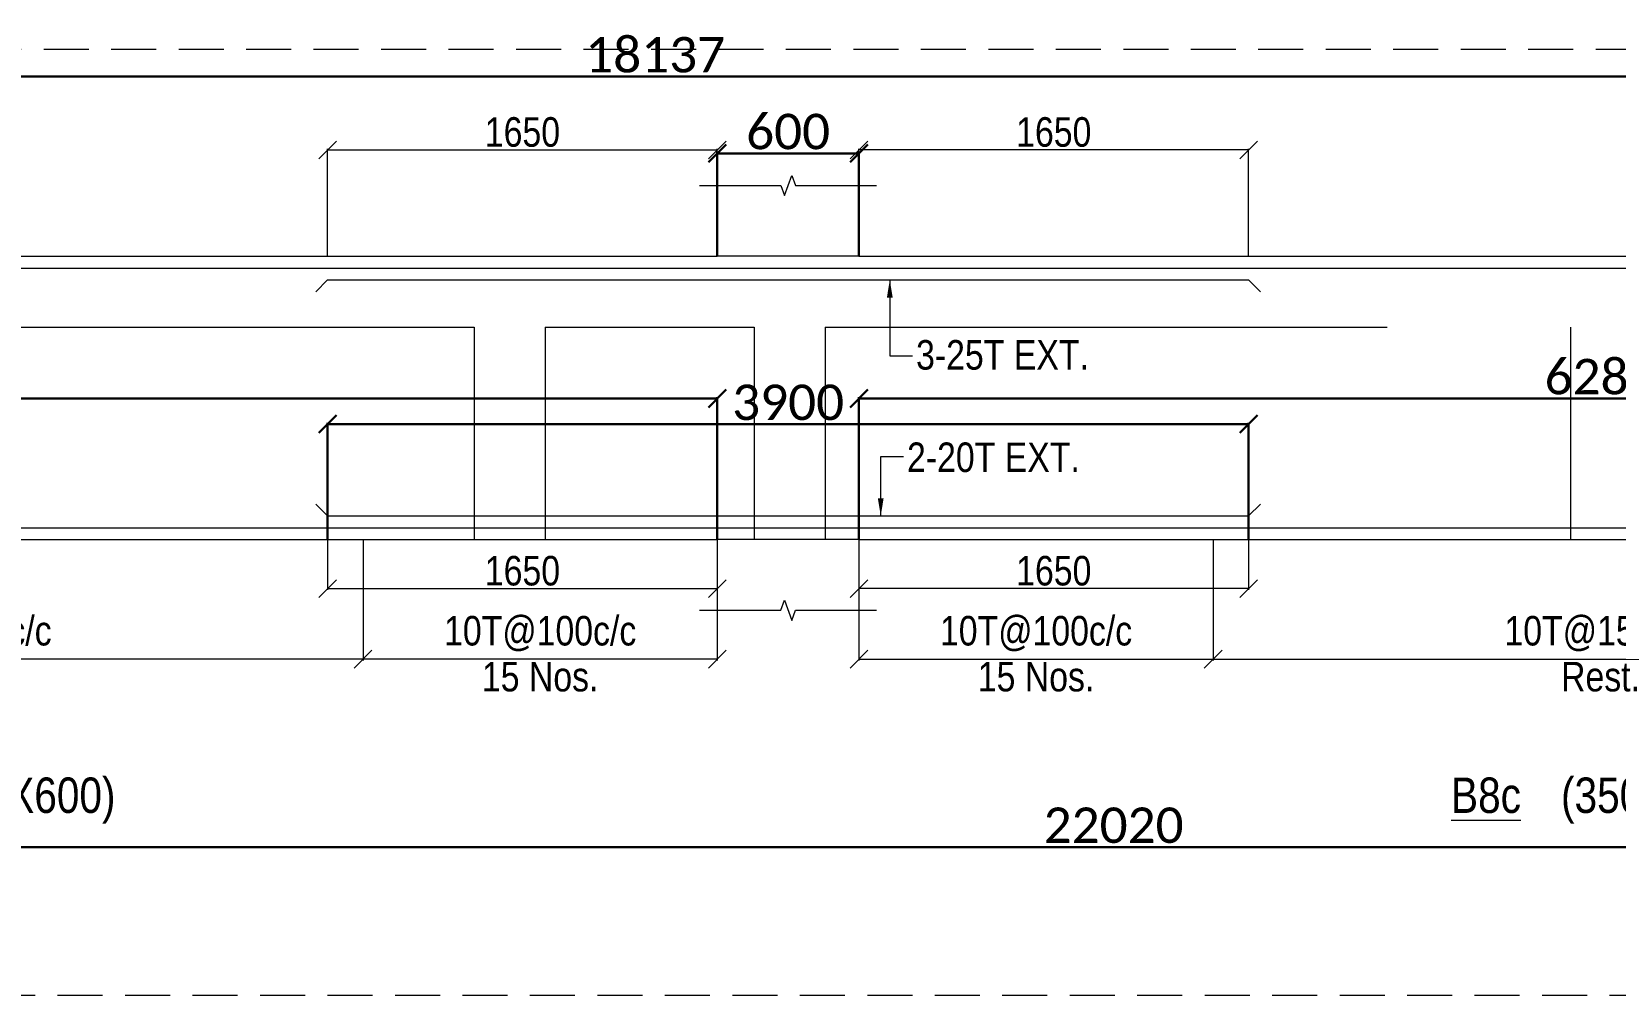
# Model space of a CAD drawing. Header units: millimetres. Extents: x 1112055 to 3390982, y -148532 to 766891.
# Drawn here: x 2976040 to 2989453, y 12729 to 20896 of the extents above; entities that cross this region are included whole.
import ezdxf
from ezdxf.enums import TextEntityAlignment as Align

# ---------------------------------------------------------------- set-up
doc = ezdxf.new("R2010")
doc.units = ezdxf.units.MM
doc.header["$PDMODE"] = 35
doc.header["$PDSIZE"] = -25
doc.linetypes.add('Hidden', pattern=[9.525, 6.35, -3.175])
for name, color, linetype, lineweight in [('B BEAM', 148, 'Continuous', 13), ('B BEAM IN LINE', 250, 'Continuous', 0), ('B STEEL', 34, 'Continuous', 15), ('B STEEL DIM', 216, 'Continuous', 13), ('B STEEL TEXT', 7, 'Continuous', 15), ('B STIRRUPS', 139, 'Continuous', 13), ('B-BEAM DOT', 251, 'Hidden', 9), ('B-BEAM NO', 215, 'Continuous', 18), ('B-COL', 1, 'Continuous', 35)]:
    doc.layers.add(name, color=color, linetype=linetype, lineweight=lineweight)
doc.styles.add('Cali', font='calibri.ttf')
doc.styles.add('SWINC', font='swissc.ttf')
doc.dimstyles.new('BHOOMI', dxfattribs={"dimtxt": 230, "dimasz": 150, "dimexe": 10, "dimexo": 0, "dimgap": 25, "dimtad": 1, "dimdec": 0, "dimzin": 0, "dimdsep": 46, "dimtxsty": 'SWINC', "dimblk": 'OBLIQUE', "dimcen": 0.09, "dimclrd": 250, "dimclre": 250, "dimclrt": 256, "dimaunit": 1, "dimadec": 3, "dimazin": 0, "dimtfac": 1, "dimtdec": 0, "dimtofl": 0, "dimtmove": 1, "dimatfit": 3, "dimfxl": 100, "dimtolj": 1, "dimtzin": 0, "dimlwd": 9, "dimlwe": 5, "dimarcsym": 0})

# ---------------------------------------------------------------- blocks, each defined once
blk = doc.blocks.new('_Oblique')
at = {"color": 0, "linetype": 'ByBlock', "lineweight": -2}
blk.add_line((-0.5, -0.5), (0.5, 0.5), dxfattribs=at)
blk = doc.blocks.new('*D6153')
at = {"layer": 'B STIRRUPS', "color": 250, "lineweight": 0, "transparency": 16777216}
for p, q in [((2986047, 16592), (2986047, 15568)), ((2992609, 16592), (2992609, 15568)), ((2986047, 15578), (2992609, 15578))]:
    blk.add_line(p, q, dxfattribs=at)
at = {"layer": 'Defpoints', "color": 0, "lineweight": 40, "transparency": 16777216}
for p in [(2986047, 16592), (2992609, 16592), (2992609, 15578)]:
    blk.add_point(p, dxfattribs=at)
at = {"layer": 'B STIRRUPS', "color": 250, "lineweight": 0, "transparency": 16777216, "xscale": 150, "yscale": 150, "zscale": 150, "rotation": 180}
blk.add_blockref('_Oblique', (2986047, 15578), dxfattribs=at)
at = {"layer": 'B STIRRUPS', "color": 250, "lineweight": 0, "transparency": 16777216, "xscale": 150, "yscale": 150, "zscale": 150}
blk.add_blockref('_Oblique', (2992609, 15578), dxfattribs=at)
at = {"layer": 'B STIRRUPS', "transparency": 16777216, "char_height": 250, "attachment_point": 5, "style": 'SWINC'}
for s, insert in [('\\A1;10T@150c/c', (2989328, 15794)), ('Rest.', (2989328, 15428))]:
    blk.add_mtext(s, dxfattribs=dict(at, insert=insert))
blk = doc.blocks.new('*D6154')
at = {"layer": 'B STIRRUPS', "color": 250, "lineweight": 0, "transparency": 16777216}
for p, q in [((2983047, 16592), (2983047, 15568)), ((2986047, 16592), (2986047, 15568)), ((2983047, 15578), (2986047, 15578))]:
    blk.add_line(p, q, dxfattribs=at)
at = {"layer": 'Defpoints', "color": 0, "lineweight": 40, "transparency": 16777216}
for p in [(2983047, 16592), (2986047, 16592), (2986047, 15578)]:
    blk.add_point(p, dxfattribs=at)
at = {"layer": 'B STIRRUPS', "color": 250, "lineweight": 0, "transparency": 16777216, "xscale": 150, "yscale": 150, "zscale": 150, "rotation": 180}
blk.add_blockref('_Oblique', (2983047, 15578), dxfattribs=at)
at = {"layer": 'B STIRRUPS', "color": 250, "lineweight": 0, "transparency": 16777216, "xscale": 150, "yscale": 150, "zscale": 150}
blk.add_blockref('_Oblique', (2986047, 15578), dxfattribs=at)
at = {"layer": 'B STIRRUPS', "transparency": 16777216, "char_height": 250, "attachment_point": 5, "style": 'SWINC'}
for s, insert in [('\\A1;10T@100c/c', (2984547, 15794)), ('15 Nos.', (2984547, 15428))]:
    blk.add_mtext(s, dxfattribs=dict(at, insert=insert))
blk = doc.blocks.new('*D6156')
at = {"layer": 'B STIRRUPS', "color": 250, "lineweight": 0, "transparency": 16777216}
for p, q in [((2971944, 16592), (2971944, 15568)), ((2978847, 16592), (2978847, 15568)), ((2978847, 15578), (2971944, 15578))]:
    blk.add_line(p, q, dxfattribs=at)
at = {"layer": 'Defpoints', "color": 0, "lineweight": 40, "transparency": 16777216}
for p in [(2971944, 16592), (2978847, 16592), (2971944, 15578)]:
    blk.add_point(p, dxfattribs=at)
at = {"layer": 'B STIRRUPS', "color": 250, "lineweight": 0, "transparency": 16777216, "xscale": 150, "yscale": 150, "zscale": 150, "rotation": 180}
blk.add_blockref('_Oblique', (2971944, 15578), dxfattribs=at)
at = {"layer": 'B STIRRUPS', "color": 250, "lineweight": 0, "transparency": 16777216, "xscale": 150, "yscale": 150, "zscale": 150}
blk.add_blockref('_Oblique', (2978847, 15578), dxfattribs=at)
at = {"layer": 'B STIRRUPS', "transparency": 16777216, "char_height": 250, "attachment_point": 5, "style": 'SWINC'}
for s, insert in [('\\A1;10T@150c/c', (2975395, 15794)), ('Rest.', (2975395, 15428))]:
    blk.add_mtext(s, dxfattribs=dict(at, insert=insert))
blk = doc.blocks.new('*D6157')
at = {"layer": 'B STIRRUPS', "color": 250, "lineweight": 0, "transparency": 16777216}
for p, q in [((2978847, 16592), (2978847, 15568)), ((2981847, 16592), (2981847, 15568)), ((2981847, 15578), (2978847, 15578))]:
    blk.add_line(p, q, dxfattribs=at)
at = {"layer": 'Defpoints', "color": 0, "lineweight": 40, "transparency": 16777216}
for p in [(2978847, 16592), (2981847, 16592), (2978847, 15578)]:
    blk.add_point(p, dxfattribs=at)
at = {"layer": 'B STIRRUPS', "color": 250, "lineweight": 0, "transparency": 16777216, "xscale": 150, "yscale": 150, "zscale": 150, "rotation": 180}
blk.add_blockref('_Oblique', (2978847, 15578), dxfattribs=at)
at = {"layer": 'B STIRRUPS', "color": 250, "lineweight": 0, "transparency": 16777216, "xscale": 150, "yscale": 150, "zscale": 150}
blk.add_blockref('_Oblique', (2981847, 15578), dxfattribs=at)
at = {"layer": 'B STIRRUPS', "transparency": 16777216, "char_height": 250, "attachment_point": 5, "style": 'SWINC'}
for s, insert in [('\\A1;10T@100c/c', (2980347, 15794)), ('15 Nos.', (2980347, 15428))]:
    blk.add_mtext(s, dxfattribs=dict(at, insert=insert))
blk = doc.blocks.new('*D6166')
at = {"layer": 'B STEEL DIM', "lineweight": 5, "transparency": 16777216}
for p, q in [((2978547, 18992), (2978547, 19904)), ((2981847, 18992), (2981847, 19904))]:
    blk.add_line(p, q, dxfattribs=at)
at = {"layer": 'B STEEL DIM', "lineweight": 9, "transparency": 16777216}
blk.add_line((2978547, 19894), (2981847, 19894), dxfattribs=at)
at = {"layer": 'Defpoints', "color": 0, "lineweight": 40, "transparency": 16777216}
for p in [(2981847, 19894), (2978547, 18992), (2981847, 18992)]:
    blk.add_point(p, dxfattribs=at)
at = {"layer": 'B STEEL DIM', "lineweight": 9, "transparency": 16777216, "xscale": 150, "yscale": 150, "zscale": 150, "rotation": 180}
blk.add_blockref('_Oblique', (2978547, 19894), dxfattribs=at)
at = {"layer": 'B STEEL DIM', "lineweight": 9, "transparency": 16777216, "xscale": 150, "yscale": 150, "zscale": 150}
blk.add_blockref('_Oblique', (2981847, 19894), dxfattribs=at)
at = {"layer": 'B STEEL DIM', "transparency": 16777216, "insert": (2980197, 20044), "char_height": 250, "attachment_point": 5, "style": 'SWINC'}
blk.add_mtext('\\A1;1650', dxfattribs=at)
blk = doc.blocks.new('*D6167')
at = {"layer": 'B STEEL DIM', "lineweight": 5, "transparency": 16777216}
for p, q in [((2983047, 18992), (2983047, 19904)), ((2986347, 18992), (2986347, 19904))]:
    blk.add_line(p, q, dxfattribs=at)
at = {"layer": 'B STEEL DIM', "lineweight": 9, "transparency": 16777216}
blk.add_line((2986347, 19894), (2983047, 19894), dxfattribs=at)
at = {"layer": 'Defpoints', "color": 0, "lineweight": 40, "transparency": 16777216}
for p in [(2983047, 19894), (2983047, 18992), (2986347, 18992)]:
    blk.add_point(p, dxfattribs=at)
at = {"layer": 'B STEEL DIM', "lineweight": 9, "transparency": 16777216, "xscale": 150, "yscale": 150, "zscale": 150, "rotation": 180}
blk.add_blockref('_Oblique', (2983047, 19894), dxfattribs=at)
at = {"layer": 'B STEEL DIM', "lineweight": 9, "transparency": 16777216, "xscale": 150, "yscale": 150, "zscale": 150}
blk.add_blockref('_Oblique', (2986347, 19894), dxfattribs=at)
at = {"layer": 'B STEEL DIM', "transparency": 16777216, "insert": (2984697, 20044), "char_height": 250, "attachment_point": 5, "style": 'SWINC'}
blk.add_mtext('\\A1;1650', dxfattribs=at)
blk = doc.blocks.new('*D6170')
at = {"layer": 'B STEEL DIM', "lineweight": 5, "transparency": 16777216}
for p, q in [((2978547, 16792), (2978547, 16166)), ((2981847, 16592), (2981847, 16166))]:
    blk.add_line(p, q, dxfattribs=at)
at = {"layer": 'B STEEL DIM', "lineweight": 9, "transparency": 16777216}
blk.add_line((2978547, 16176), (2981847, 16176), dxfattribs=at)
at = {"layer": 'Defpoints', "color": 0, "lineweight": 40, "transparency": 16777216}
for p in [(2978547, 16792), (2981847, 16592), (2981847, 16176)]:
    blk.add_point(p, dxfattribs=at)
at = {"layer": 'B STEEL DIM', "lineweight": 9, "transparency": 16777216, "xscale": 150, "yscale": 150, "zscale": 150, "rotation": 180}
blk.add_blockref('_Oblique', (2978547, 16176), dxfattribs=at)
at = {"layer": 'B STEEL DIM', "lineweight": 9, "transparency": 16777216, "xscale": 150, "yscale": 150, "zscale": 150}
blk.add_blockref('_Oblique', (2981847, 16176), dxfattribs=at)
at = {"layer": 'B STEEL DIM', "transparency": 16777216, "insert": (2980197, 16326), "char_height": 250, "attachment_point": 5, "style": 'SWINC'}
blk.add_mtext('\\A1;1650', dxfattribs=at)
blk = doc.blocks.new('*D6171')
at = {"layer": 'B STEEL DIM', "lineweight": 5, "transparency": 16777216}
for p, q in [((2986347, 16792), (2986347, 16166)), ((2983047, 16592), (2983047, 16166))]:
    blk.add_line(p, q, dxfattribs=at)
at = {"layer": 'B STEEL DIM', "lineweight": 9, "transparency": 16777216}
blk.add_line((2986347, 16176), (2983047, 16176), dxfattribs=at)
at = {"layer": 'Defpoints', "color": 0, "lineweight": 40, "transparency": 16777216}
for p in [(2986347, 16792), (2983047, 16592), (2983047, 16176)]:
    blk.add_point(p, dxfattribs=at)
at = {"layer": 'B STEEL DIM', "lineweight": 9, "transparency": 16777216, "xscale": 150, "yscale": 150, "zscale": 150, "rotation": 180}
blk.add_blockref('_Oblique', (2983047, 16176), dxfattribs=at)
at = {"layer": 'B STEEL DIM', "lineweight": 9, "transparency": 16777216, "xscale": 150, "yscale": 150, "zscale": 150}
blk.add_blockref('_Oblique', (2986347, 16176), dxfattribs=at)
at = {"layer": 'B STEEL DIM', "transparency": 16777216, "insert": (2984697, 16326), "char_height": 250, "attachment_point": 5, "style": 'SWINC'}
blk.add_mtext('\\A1;1650', dxfattribs=at)
blk = doc.blocks.new('*D6685')
at = {"layer": 'Defpoints', "color": 3, "linetype": 'Hidden', "lineweight": 30, "ltscale": 1000, "transparency": 16777216}
for p, q in [((2963184, 16592), (2963184, 13976)), ((3007224, 16592), (3007224, 13976))]:
    blk.add_line(p, q, dxfattribs=at)
at = {"layer": 'Defpoints', "color": 3, "lineweight": 30, "ltscale": 1000, "transparency": 16777216}
blk.add_line((2963184, 13986), (3007224, 13986), dxfattribs=at)
at = {"layer": 'Defpoints', "color": 0, "lineweight": 40, "transparency": 16777216}
for p in [(2963184, 16592), (3007224, 16592), (3007224, 13986)]:
    blk.add_point(p, dxfattribs=at)
at = {"layer": 'Defpoints', "color": 3, "lineweight": 30, "transparency": 16777216, "xscale": 150, "yscale": 150, "zscale": 150, "rotation": 180}
blk.add_blockref('_Oblique', (2963184, 13986), dxfattribs=at)
at = {"layer": 'Defpoints', "color": 3, "lineweight": 30, "transparency": 16777216, "xscale": 150, "yscale": 150, "zscale": 150}
blk.add_blockref('_Oblique', (3007224, 13986), dxfattribs=at)
at = {"layer": 'Defpoints', "color": 3, "lineweight": 50, "transparency": 16777216, "insert": (2985204, 14169), "char_height": 300, "attachment_point": 5, "style": 'Cali'}
blk.add_mtext('\\A1;22020', dxfattribs=at)
blk = doc.blocks.new('*D6688')
at = {"layer": 'Defpoints', "color": 3, "linetype": 'Hidden', "lineweight": 30, "ltscale": 1000, "transparency": 16777216}
for p, q in [((2968944, 16592), (2968944, 17797)), ((2981847, 16592), (2981847, 17797))]:
    blk.add_line(p, q, dxfattribs=at)
at = {"layer": 'Defpoints', "color": 3, "lineweight": 30, "ltscale": 1000, "transparency": 16777216}
blk.add_line((2968944, 17787), (2981847, 17787), dxfattribs=at)
at = {"layer": 'Defpoints', "color": 0, "lineweight": 40, "transparency": 16777216}
for p in [(2981847, 17787), (2968944, 16592), (2981847, 16592)]:
    blk.add_point(p, dxfattribs=at)
at = {"layer": 'Defpoints', "color": 3, "lineweight": 30, "transparency": 16777216, "xscale": 150, "yscale": 150, "zscale": 150, "rotation": 180}
blk.add_blockref('_Oblique', (2968944, 17787), dxfattribs=at)
at = {"layer": 'Defpoints', "color": 3, "lineweight": 30, "transparency": 16777216, "xscale": 150, "yscale": 150, "zscale": 150}
blk.add_blockref('_Oblique', (2981847, 17787), dxfattribs=at)
at = {"layer": 'Defpoints', "color": 3, "lineweight": 50, "transparency": 16777216, "insert": (2975395, 17970), "char_height": 300, "attachment_point": 5, "style": 'Cali'}
blk.add_mtext('\\A1;6451', dxfattribs=at)
blk = doc.blocks.new('*D6689')
at = {"layer": 'Defpoints', "color": 3, "linetype": 'Hidden', "lineweight": 30, "ltscale": 1000, "transparency": 16777216}
for p, q in [((2978547, 16592), (2978547, 17580)), ((2986347, 16592), (2986347, 17580))]:
    blk.add_line(p, q, dxfattribs=at)
at = {"layer": 'Defpoints', "color": 3, "lineweight": 30, "ltscale": 1000, "transparency": 16777216}
blk.add_line((2978547, 17570), (2986347, 17570), dxfattribs=at)
at = {"layer": 'Defpoints', "color": 0, "lineweight": 40, "transparency": 16777216}
for p in [(2986347, 17570), (2978547, 16592), (2986347, 16592)]:
    blk.add_point(p, dxfattribs=at)
at = {"layer": 'Defpoints', "color": 3, "lineweight": 30, "transparency": 16777216, "xscale": 150, "yscale": 150, "zscale": 150, "rotation": 180}
blk.add_blockref('_Oblique', (2978547, 17570), dxfattribs=at)
at = {"layer": 'Defpoints', "color": 3, "lineweight": 30, "transparency": 16777216, "xscale": 150, "yscale": 150, "zscale": 150}
blk.add_blockref('_Oblique', (2986347, 17570), dxfattribs=at)
at = {"layer": 'Defpoints', "color": 3, "lineweight": 50, "transparency": 16777216, "insert": (2982447, 17753), "char_height": 300, "attachment_point": 5, "style": 'Cali'}
blk.add_mtext('\\A1;3900', dxfattribs=at)
blk = doc.blocks.new('*D6690')
at = {"layer": 'Defpoints', "color": 3, "linetype": 'Hidden', "lineweight": 30, "ltscale": 1000, "transparency": 16777216}
for p, q in [((2983047, 16592), (2983047, 17797)), ((2995609, 16592), (2995609, 17797))]:
    blk.add_line(p, q, dxfattribs=at)
at = {"layer": 'Defpoints', "color": 3, "lineweight": 30, "ltscale": 1000, "transparency": 16777216}
blk.add_line((2983047, 17787), (2995609, 17787), dxfattribs=at)
at = {"layer": 'Defpoints', "color": 0, "lineweight": 40, "transparency": 16777216}
for p in [(2995609, 17787), (2983047, 16592), (2995609, 16592)]:
    blk.add_point(p, dxfattribs=at)
at = {"layer": 'Defpoints', "color": 3, "lineweight": 30, "transparency": 16777216, "xscale": 150, "yscale": 150, "zscale": 150, "rotation": 180}
blk.add_blockref('_Oblique', (2983047, 17787), dxfattribs=at)
at = {"layer": 'Defpoints', "color": 3, "lineweight": 30, "transparency": 16777216, "xscale": 150, "yscale": 150, "zscale": 150}
blk.add_blockref('_Oblique', (2995609, 17787), dxfattribs=at)
at = {"layer": 'Defpoints', "color": 3, "lineweight": 50, "transparency": 16777216, "insert": (2989328, 17971), "char_height": 300, "attachment_point": 5, "style": 'Cali'}
blk.add_mtext('\\A1;6281', dxfattribs=at)
blk = doc.blocks.new('*D6696')
at = {"layer": 'Defpoints', "color": 3, "linetype": 'Hidden', "lineweight": 30, "ltscale": 1000, "transparency": 16777216}
for p, q in [((2981847, 18992), (2981847, 19874)), ((2983047, 18992), (2983047, 19874))]:
    blk.add_line(p, q, dxfattribs=at)
at = {"layer": 'Defpoints', "color": 3, "lineweight": 30, "ltscale": 1000, "transparency": 16777216}
blk.add_line((2981847, 19864), (2983047, 19864), dxfattribs=at)
at = {"layer": 'Defpoints', "color": 0, "lineweight": 40, "transparency": 16777216}
for p in [(2983047, 19864), (2981847, 18992), (2983047, 18992)]:
    blk.add_point(p, dxfattribs=at)
at = {"layer": 'Defpoints', "color": 3, "lineweight": 30, "transparency": 16777216, "xscale": 150, "yscale": 150, "zscale": 150, "rotation": 180}
blk.add_blockref('_Oblique', (2981847, 19864), dxfattribs=at)
at = {"layer": 'Defpoints', "color": 3, "lineweight": 30, "transparency": 16777216, "xscale": 150, "yscale": 150, "zscale": 150}
blk.add_blockref('_Oblique', (2983047, 19864), dxfattribs=at)
at = {"layer": 'Defpoints', "color": 3, "lineweight": 50, "transparency": 16777216, "insert": (2982447, 20048), "char_height": 300, "attachment_point": 5, "style": 'Cali'}
blk.add_mtext('\\A1;600', dxfattribs=at)
blk = doc.blocks.new('*D6364')
at = {"layer": 'Defpoints', "color": 3, "linetype": 'Hidden', "lineweight": 30, "ltscale": 1000, "transparency": 16777216}
for p, q in [((2963184, 18992), (2963184, 20525)), ((2999459, 18992), (2999459, 20525))]:
    blk.add_line(p, q, dxfattribs=at)
at = {"layer": 'Defpoints', "color": 3, "lineweight": 30, "ltscale": 1000, "transparency": 16777216}
blk.add_line((2999459, 20515), (2963184, 20515), dxfattribs=at)
at = {"layer": 'Defpoints', "color": 0, "lineweight": 40, "transparency": 16777216}
for p in [(2963184, 20515), (2963184, 18992), (2999459, 18992)]:
    blk.add_point(p, dxfattribs=at)
at = {"layer": 'Defpoints', "color": 3, "lineweight": 30, "transparency": 16777216, "xscale": 150, "yscale": 150, "zscale": 150, "rotation": 180}
blk.add_blockref('_Oblique', (2963184, 20515), dxfattribs=at)
at = {"layer": 'Defpoints', "color": 3, "lineweight": 30, "transparency": 16777216, "xscale": 150, "yscale": 150, "zscale": 150}
blk.add_blockref('_Oblique', (2999459, 20515), dxfattribs=at)
at = {"layer": 'Defpoints', "color": 3, "lineweight": 50, "transparency": 16777216, "insert": (2981321, 20699), "char_height": 300, "attachment_point": 5, "style": 'Cali'}
blk.add_mtext('\\A1;18137', dxfattribs=at)

msp = doc.modelspace()

# ---------------------------------------------------------------- linework, layer by layer
at = {"layer": 'B BEAM', "ltscale": 25}
for p, q in [((2968943.7, 18992.1, 0), (2981846.7, 18992.1, 0)), ((2983046.7, 18992.1, 0), (2995608.7, 18992.1, 0)), ((2968943.7, 16592.1, 0), (2981846.7, 16592.1, 0)), ((2983046.7, 16592.1, 0), (2995608.7, 16592.1, 0))]:
    msp.add_line(p, q, dxfattribs=at)
at = {"layer": 'B BEAM IN LINE', "color": 250, "linetype": 'Hidden', "lineweight": 0, "ltscale": 60, "elevation": 0}
msp.add_lwpolyline([(2961283.3, 20748.4), (3008073.6, 20748.4), (3008073.6, 12728.9), (2961283.3, 12728.9)], close=True, dxfattribs=at)
at = {"layer": 'B STEEL', "color": 34, "lineweight": 9, "ltscale": 25}
for p, q in [((2963283.7, 18892.1, 0), (3007123.7, 18892.1, 0)), ((2978546.7, 18792.1, 0), (2978446.7, 18692.1, 0)), ((2978546.7, 18792.1, 0), (2986346.7, 18792.1, 0)), ((2986346.7, 18792.1, 0), (2986446.7, 18692.1, 0)), ((2978546.7, 16792.1, 0), (2978446.7, 16892.1, 0)), ((2978546.7, 16792.1, 0), (2986346.7, 16792.1, 0)), ((2986346.7, 16792.1, 0), (2986446.7, 16892.1, 0)), ((2963383.7, 16692.1, 0), (3007023.7, 16692.1, 0))]:
    msp.add_line(p, q, dxfattribs=at)
at = {"layer": 'B-BEAM DOT', "linetype": 'Hidden', "ltscale": 750}
for p, q in [((2983046.7, 18992.1, 0), (2981846.7, 18992.1, 0)), ((2975685.5, 18392.1, 0), (2979788.3, 18392.1, 0)), ((2979788.3, 18392.1, 0), (2979788.3, 16592.1, 0)), ((2980388.3, 18392.1, 0), (2982158.7, 18392.1, 0)), ((2980388.3, 18392.1, 0), (2980388.3, 16592.1, 0)), ((2982158.7, 18392.1, 0), (2982158.7, 16592.1, 0)), ((2982759.5, 18392.1, 0), (2982759.5, 16592.1, 0)), ((2982759.5, 18392.1, 0), (2989073.5, 18392.1, 0)), ((2989073.5, 18392.1, 0), (2989073.5, 16592.1, 0)), ((2983046.7, 16592.1, 0), (2981846.7, 16592.1, 0))]:
    msp.add_line(p, q, dxfattribs=at)
at = {"layer": 'B-COL', "lineweight": 15, "ltscale": 25}
for p, q in [((2981846.7, 18992.1, 0), (2981846.7, 19592.1, 0)), ((2983046.7, 18992.1, 0), (2983046.7, 19592.1, 0)), ((2981846.7, 16592.1, 0), (2981846.7, 15992.1, 0)), ((2983046.7, 16592.1, 0), (2983046.7, 15992.1, 0))]:
    msp.add_line(p, q, dxfattribs=at)
at = {"layer": 'B-COL', "lineweight": 15, "ltscale": 25, "elevation": 0}
for points in [[(2981696.7, 19592.1), (2982384.2, 19592.1), (2982415.5, 19506.3), (2982478, 19678), (2982509.2, 19592.1), (2983196.7, 19592.1)], [(2981696.7, 15992.1), (2982384.2, 15992.1), (2982415.5, 16078), (2982478, 15906.3), (2982509.2, 15992.1), (2983196.7, 15992.1)]]:
    msp.add_lwpolyline(points, dxfattribs=at)

# ---------------------------------------------------------------- texts
at = {"layer": 'B STEEL TEXT', "style": 'SWINC'}
for s, p in [('3-25T EXT.', (2983530.6, 18031.9, 0)), ('2-20T EXT.', (2983453.9, 17164.1, 0))]:
    msp.add_text(s, height=250, dxfattribs=at).set_placement(p)
at = {"layer": 'B-BEAM NO', "ltscale": 25, "style": 'SWINC'}
for s, p in [('(350X600)', (2975947.8, 14274.9, 0)), ('%%UB8c', (2988357.7, 14274.9, 0)), ('(350X600)', (2989795.5, 14274.9, 0))]:
    msp.add_text(s, height=300, dxfattribs=at).set_placement(p, align=Align.CENTER)

# ---------------------------------------------------------------- dimensions: what is measured, and where the dimension line sits
at = {"layer": 'B STEEL DIM'}
for base, p1, p2, picture, middle in [((2981846.7, 19893.9, 0), (2978546.7, 18992.1, 0), (2981846.7, 18992.1, 0), '*D6166', (2980196.7, 20043.9, 0)), ((2981846.7, 16175.7, 0), (2978546.7, 16792.1, 0), (2981846.7, 16592.1, 0), '*D6170', (2980196.7, 16325.7, 0))]:
    dim = msp.add_linear_dim(base=base, p1=p1, p2=p2, angle=180, dimstyle='BHOOMI', override={"dimscale": 1, "dimtxt": 250, "dimlfac": 0.5, "dimtxsty": 'SWINC', "dimblk1": 'Oblique', "dimblk2": 'Oblique', "dimsah": 1, "dimclrd": 256, "dimclre": 256, "dimclrt": 256}, dxfattribs=at)
    dim.commit()
    dim.dimension.update_dxf_attribs({"geometry": picture, "text_midpoint": middle})
for base, p1, p2, picture, middle in [((2983046.7, 19893.9, 0), (2986346.7, 18992.1, 0), (2983046.7, 18992.1, 0), '*D6167', (2984696.7, 20043.9, 0)), ((2983046.7, 16175.7, 0), (2986346.7, 16792.1, 0), (2983046.7, 16592.1, 0), '*D6171', (2984696.7, 16325.7, 0))]:
    dim = msp.add_linear_dim(base=base, p1=p1, p2=p2, dimstyle='BHOOMI', override={"dimscale": 1, "dimtxt": 250, "dimlfac": 0.5, "dimtxsty": 'SWINC', "dimblk1": 'Oblique', "dimblk2": 'Oblique', "dimsah": 1, "dimclrd": 256, "dimclre": 256, "dimclrt": 256}, dxfattribs=at)
    dim.commit()
    dim.dimension.update_dxf_attribs({"geometry": picture, "text_midpoint": middle})
at = {"layer": 'B STIRRUPS'}
for base, p1, p2, text, picture, middle in [((2971943.7, 15578.1, 0), (2978846.7, 16592.1, 0), (2971943.7, 16592.1, 0), '10T@150c/c\\X Rest. ', '*D6156', (2975395.2, 15578.1, 0)), ((2978846.7, 15578.1, 0), (2981846.7, 16592.1, 0), (2978846.7, 16592.1, 0), '10T@100c/c\\X 15 Nos. ', '*D6157', (2980346.7, 15578.1, 0))]:
    dim = msp.add_linear_dim(base=base, p1=p1, p2=p2, text=text, dimstyle='BHOOMI', override={"dimscale": 1, "dimtxt": 250, "dimgap": 25, "dimlfac": 0.5, "dimtxsty": 'SWINC', "dimblk1": 'Oblique', "dimblk2": 'Oblique', "dimsah": 1, "dimlwd": 0, "dimlwe": 0}, dxfattribs=at)
    dim.commit()
    dim.dimension.update_dxf_attribs({"geometry": picture, "text_midpoint": middle})
for base, p1, p2, text, picture, middle in [((2986046.7, 15578.1, 0), (2983046.7, 16592.1, 0), (2986046.7, 16592.1, 0), '10T@100c/c\\X 15 Nos. ', '*D6154', (2984546.7, 15578.1, 0)), ((2992608.7, 15578.1, 0), (2986046.7, 16592.1, 0), (2992608.7, 16592.1, 0), '10T@150c/c\\X Rest. ', '*D6153', (2989327.7, 15578.1, 0))]:
    dim = msp.add_linear_dim(base=base, p1=p1, p2=p2, angle=180, text=text, dimstyle='BHOOMI', override={"dimscale": 1, "dimtxt": 250, "dimgap": 25, "dimlfac": 0.5, "dimtxsty": 'SWINC', "dimblk1": 'Oblique', "dimblk2": 'Oblique', "dimsah": 1, "dimlwd": 0, "dimlwe": 0}, dxfattribs=at)
    dim.commit()
    dim.dimension.update_dxf_attribs({"geometry": picture, "text_midpoint": middle})
at = {"layer": 'Defpoints', "color": 3, "lineweight": 50, "ltscale": 1000}
for base, p1, p2, picture, middle in [((2963183.7487, 20515.353), (2999458.6542, 18992.1486, 0), (2963183.7487, 18992.1486, 0), '*D6364', (2981321.2015, 20699.0453)), ((2983046.7, 19863.9), (2981846.7, 18992.1, 0), (2983046.7, 18992.1, 0), '*D6696', (2982446.7, 20047.6)), ((2981846.7382, 17786.7045), (2968943.7387, 16592.1493, 0), (2981846.7382, 16592.1493, 0), '*D6688', (2975395.2385, 17970.2815)), ((2995608.7, 17787), (2983046.7, 16592.1, 0), (2995608.7, 16592.1, 0), '*D6690', (2989327.7, 17970.7)), ((2986346.7, 17569.8), (2978546.7, 16592.1, 0), (2986346.7, 16592.1, 0), '*D6689', (2982446.7, 17753.5)), ((3007223.7, 13985.6), (2963183.7, 16592.1, 0), (3007223.7, 16592.1, 0), '*D6685', (2985203.7, 14169.3))]:
    dim = msp.add_linear_dim(base=base, p1=p1, p2=p2, dimstyle='BHOOMI', override={"dimtxt": 300, "dimgap": 30, "dimlfac": 0.5, "dimtxsty": 'Cali', "dimblk1": 'Oblique', "dimblk2": 'Oblique', "dimsah": 1, "dimclrd": 3, "dimclre": 3, "dimclrt": 3, "dimlwd": 30, "dimlwe": 30}, dxfattribs=at)
    dim.commit()
    dim.dimension.update_dxf_attribs({"geometry": picture, "text_midpoint": middle})

# ---------------------------------------------------------------- leaders
at = {"layer": 'B STEEL TEXT'}
for points in [[(2983308.1, 18792.1, 0), (2983308.1, 18148.2, 0), (2983500.4, 18148.2, 0)], [(2983231.4, 16792.1, 0), (2983231.4, 17294.7, 0), (2983423.7, 17294.7, 0)]]:
    msp.add_leader(points, dimstyle='BHOOMI', override={"dimtad": 0, "dimclrd": 256, "dimlwd": 0}, dxfattribs=at)

doc.saveas('drawing.dxf')
